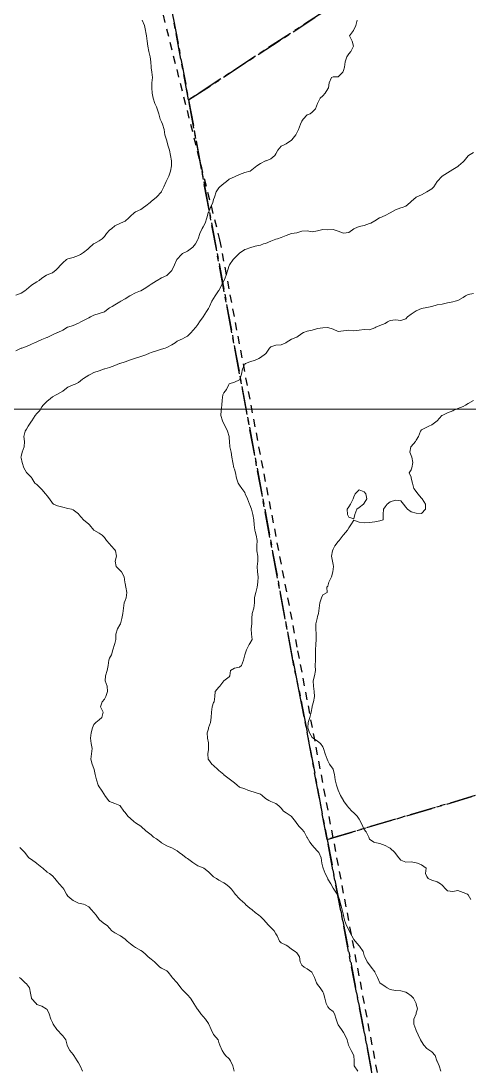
# Model space of a CAD drawing. Header units: centimetres. Extents: x 0 to 642158, y -847 to 649707.
# Drawn here: x 617193.7 to 617236.8, y 621124.2 to 621224.7 of the extents above; entities that cross this region are included whole.
import ezdxf

# ---------------------------------------------------------------- set-up
doc = ezdxf.new("R2010")
doc.units = ezdxf.units.CM
doc.header["$MEASUREMENT"] = 0
doc.linetypes.add('CENTERX2', pattern=[4, 2.5, -0.5, 0.5, -0.5])
doc.linetypes.add('JIS_02_0.7', pattern=[1.35, 0.75, -0.6])
for name, color, linetype, lineweight in [('MEV_grille', 254, 'Continuous', 9), ('WAL_parcellaire agricole', 7, 'JIS_02_0.7', 25), ('WAL_topographie 0.5', 253, 'Continuous', 20)]:
    doc.layers.add(name, color=color, linetype=linetype, lineweight=lineweight)
doc.layers.add('SPW_parcellaire cadastral', color=7, linetype='CENTERX2', lineweight=25, true_color=0xff0542)
picture_1 = doc.add_image_def('image2.png', size_in_pixel=(6614, 11023))

# ---------------------------------------------------------------- blocks, each defined once
blk = doc.blocks.new('*U114')
at = {"layer": 'MEV_grille', "transparency": 33554687}
blk.add_lwpolyline([(-1338.46, 0), (1338.46, 0)], dxfattribs=at)
blk = doc.blocks.new('*U115')
at = {"layer": 'MEV_grille', "color": 0, "linetype": 'ByBlock', "lineweight": -2, "transparency": 16777216}
blk.add_blockref('*U114', (0, -1200), dxfattribs=at)

msp = doc.modelspace()

# ---------------------------------------------------------------- linework, layer by layer
at = {"layer": 'SPW_parcellaire cadastral'}
for points in [[(617266.54, 621254.09), (617209.85, 621217.09), (617206.18, 621236.78), (617201.03, 621235.28), (617174.8, 621303.6), (617213.29, 621327.34), (617229.94, 621337.61), (617230.61, 621336.03), (617231.98, 621333.56), (617234.58, 621327.94), (617236.53, 621323.41), (617238.64, 621318.53), (617240.95, 621313.19), (617243.61, 621306.97), (617245.89, 621301.72), (617248.42, 621295.68), (617251.86, 621287.89), (617256.12, 621278.01), (617261, 621266.72), (617264.79, 621257.92), (617266.54, 621254.09)], [(617298.78, 621168.38), (617223.17, 621146.02), (617220.78, 621158.79), (617219.87, 621163.25), (617209.85, 621217.09), (617266.54, 621254.09), (617269.99, 621246.43), (617276.6, 621231.71), (617279.72, 621224.78), (617283.83, 621215.64), (617291.01, 621198.59), (617292.35, 621195.41), (617296.22, 621180.34), (617297.03, 621177.19), (617297.82, 621174.31), (617298.78, 621168.38)], [(617241.27, 621070.32), (617169.57, 621047.43), (617166.89, 621049.21), (617162.69, 621066.4), (617160.38, 621076.83), (617156.84, 621097.39), (617148.68, 621109.26), (617140.29, 621148.37), (617133.73, 621215.69), (617201.03, 621235.28), (617206.18, 621236.78), (617209.85, 621217.09), (617219.87, 621163.25), (617220.78, 621158.79), (617223.17, 621146.02), (617230.54, 621107.75), (617231.47, 621096.83), (617231.83, 621092.07), (617237.43, 621089.62), (617241.27, 621070.32)], [(617237.43, 621089.62), (617231.83, 621092.07), (617231.47, 621096.83), (617230.54, 621107.75), (617223.17, 621146.02), (617298.78, 621168.38)]]:
    msp.add_lwpolyline(points, dxfattribs=at)
at = {"layer": 'WAL_parcellaire agricole'}
msp.add_lwpolyline([(617235.84, 621089.92), (617230.84, 621089.92), (617187.85, 621087.91), (617168.85, 621086.91), (617161.85, 621088.91), (617149.84, 621102.91), (617144.84, 621113.91), (617141.84, 621136.91), (617134.83, 621213.9), (617205.08, 621234.41), (617212.83, 621203.66), (617217.08, 621181.16), (617220.34, 621164.16), (617230.84, 621108.42), (617235.84, 621089.92)], dxfattribs=at)
at = {"layer": 'WAL_topographie 0.5'}
for points in [[(617226.06, 621224.75), (617225.94, 621224.25), (617225.75, 621223.82), (617225.72, 621223.75), (617225.31, 621223.25), (617225.58, 621222.75), (617225.71, 621222.25), (617225.44, 621221.75), (617225.25, 621221.51), (617225.08, 621221.25), (617224.91, 621220.75), (617224.86, 621220.25), (617224.75, 621219.91), (617224.68, 621219.75), (617224.25, 621219.32), (617223.75, 621219.32), (617223.58, 621219.25), (617223.36, 621218.75), (617223.31, 621218.25), (617223.25, 621218.15), (617222.99, 621217.75), (617222.75, 621217.49), (617222.49, 621217.25), (617222.25, 621216.75), (617222.25, 621216.75), (617222.07, 621216.25), (617221.75, 621215.93), (617221.53, 621215.75), (617221.25, 621215.67), (617220.86, 621215.25), (617220.75, 621215.04), (617220.62, 621214.75), (617220.41, 621214.25), (617220.25, 621213.93), (617220.15, 621213.75), (617219.78, 621213.25), (617219.75, 621213.22), (617219.25, 621212.87), (617218.97, 621212.75), (617218.75, 621212.65), (617218.42, 621212.25), (617218.25, 621211.92), (617218.15, 621211.75), (617217.75, 621211.43), (617217.3, 621211.25), (617217.25, 621211.23), (617216.75, 621210.99), (617216.4, 621210.75), (617216.25, 621210.62), (617215.77, 621210.25), (617215.75, 621210.24), (617215.25, 621210.11), (617214.75, 621209.92), (617214.38, 621209.75), (617214.25, 621209.71), (617213.75, 621209.48), (617213.49, 621209.25), (617213.25, 621209.06), (617212.86, 621208.75), (617212.75, 621208.66), (617212.51, 621208.25), (617212.33, 621207.75), (617212.25, 621207.51), (617212.17, 621207.25), (617211.95, 621206.75), (617211.75, 621206.27), (617211.74, 621206.25), (617211.59, 621205.75), (617211.43, 621205.25), (617211.25, 621204.89), (617211.17, 621204.75), (617210.94, 621204.25), (617210.78, 621203.75), (617210.75, 621203.69), (617210.5, 621203.25), (617210.25, 621202.95), (617210.01, 621202.75), (617209.75, 621202.57), (617209.25, 621202.32), (617209.18, 621202.25), (617208.75, 621201.8), (617208.73, 621201.75), (617208.51, 621201.25), (617208.28, 621200.75), (617208.25, 621200.69), (617207.79, 621200.25), (617207.75, 621200.23), (617207.25, 621200), (617206.83, 621199.75), (617206.75, 621199.7), (617206.25, 621199.38), (617206.07, 621199.25), (617205.75, 621199.04), (617205.25, 621198.76), (617205.23, 621198.75), (617204.75, 621198.55), (617204.25, 621198.29), (617204.19, 621198.25), (617203.75, 621197.99), (617203.33, 621197.75), (617203.25, 621197.7), (617202.75, 621197.41), (617202.49, 621197.25), (617202.25, 621197.1), (617201.79, 621196.75), (617201.75, 621196.73), (617201.25, 621196.56), (617200.75, 621196.4), (617200.42, 621196.25), (617200.25, 621196.16), (617199.75, 621195.91), (617199.48, 621195.75), (617199.25, 621195.63), (617198.75, 621195.41), (617198.25, 621195.26), (617198.22, 621195.25), (617197.75, 621194.98), (617197.28, 621194.75), (617197.25, 621194.74), (617196.75, 621194.51), (617196.25, 621194.26), (617196.22, 621194.25), (617195.75, 621194.06), (617195.25, 621193.83), (617195.04, 621193.75), (617194.75, 621193.62), (617194.25, 621193.4), (617193.81, 621193.25), (617193.75, 621193.23), (617193.25, 621192.97)], [(617205.4, 621224.75), (617205.6, 621224.25), (617205.72, 621223.75), (617205.75, 621223.56), (617205.8, 621223.25), (617205.86, 621222.75), (617205.94, 621222.25), (617206.03, 621221.75), (617206.15, 621221.25), (617206.21, 621220.75), (617206.24, 621220.25), (617206.25, 621220.19), (617206.32, 621219.75), (617206.37, 621219.25), (617206.33, 621218.75), (617206.3, 621218.25), (617206.36, 621217.75), (617206.45, 621217.25), (617206.59, 621216.75), (617206.75, 621216.44), (617206.83, 621216.25), (617206.99, 621215.75), (617207.13, 621215.25), (617207.25, 621214.98), (617207.34, 621214.75), (617207.49, 621214.25), (617207.58, 621213.75), (617207.72, 621213.25), (617207.75, 621213.16), (617207.87, 621212.75), (617208, 621212.25), (617208.12, 621211.75), (617208.22, 621211.25), (617208.21, 621210.75), (617208.11, 621210.25), (617207.94, 621209.75), (617207.75, 621209.37), (617207.68, 621209.25), (617207.47, 621208.75), (617207.25, 621208.28), (617207.23, 621208.25), (617206.75, 621207.75), (617206.75, 621207.75), (617206.25, 621207.34), (617206.14, 621207.25), (617205.75, 621206.92), (617205.53, 621206.75), (617205.25, 621206.55), (617204.75, 621206.33), (617204.63, 621206.25), (617204.25, 621205.92), (617204.11, 621205.75), (617203.75, 621205.45), (617203.31, 621205.25), (617203.25, 621205.22), (617202.75, 621204.99), (617202.47, 621204.75), (617202.25, 621204.57), (617201.96, 621204.25), (617201.75, 621203.96), (617201.53, 621203.75), (617201.25, 621203.55), (617200.75, 621203.27), (617200.72, 621203.25), (617200.25, 621202.83), (617200.16, 621202.75), (617199.75, 621202.44), (617199.46, 621202.25), (617199.25, 621202.13), (617198.75, 621201.95), (617198.25, 621201.83), (617198.11, 621201.75), (617197.75, 621201.45), (617197.55, 621201.25), (617197.25, 621200.89), (617197.1, 621200.75), (617196.75, 621200.48), (617196.25, 621200.28), (617196.2, 621200.25), (617195.75, 621199.97), (617195.47, 621199.75), (617195.25, 621199.6), (617194.75, 621199.28), (617194.72, 621199.25), (617194.25, 621198.86), (617194.1, 621198.75), (617193.75, 621198.52), (617193.25, 621198.34)], [(617237.25, 621212.03), (617236.78, 621211.75), (617236.75, 621211.73), (617236.35, 621211.25), (617236.25, 621211.13), (617235.81, 621210.75), (617235.75, 621210.7), (617235.25, 621210.42), (617235, 621210.25), (617234.75, 621210.1), (617234.25, 621209.76), (617234.23, 621209.75), (617233.75, 621209.25), (617233.75, 621209.25), (617233.44, 621208.75), (617233.25, 621208.54), (617232.75, 621208.25), (617232.75, 621208.25), (617232.25, 621207.97), (617231.75, 621207.75), (617231.75, 621207.75), (617231.25, 621207.32), (617231.17, 621207.25), (617230.75, 621206.87), (617230.4, 621206.75), (617230.25, 621206.71), (617229.75, 621206.53), (617229.25, 621206.25), (617229.25, 621206.25), (617228.75, 621206), (617228.25, 621205.76), (617228.22, 621205.75), (617227.75, 621205.48), (617227.38, 621205.25), (617227.25, 621205.21), (617226.75, 621205.01), (617226.25, 621204.92), (617225.82, 621204.75), (617225.75, 621204.72), (617225.25, 621204.35), (617224.75, 621204.28), (617224.25, 621204.47), (617223.75, 621204.63), (617223.25, 621204.62), (617222.75, 621204.63), (617222.25, 621204.5), (617221.75, 621204.42), (617221.25, 621204.52), (617220.75, 621204.48), (617220.25, 621204.33), (617219.75, 621204.25), (617219.75, 621204.25), (617219.25, 621204.07), (617218.75, 621203.88), (617218.4, 621203.75), (617218.25, 621203.7), (617217.75, 621203.53), (617217.25, 621203.31), (617217.05, 621203.25), (617216.75, 621203.14), (617216.25, 621203.05), (617215.75, 621202.88), (617215.38, 621202.75), (617215.25, 621202.71), (617214.75, 621202.38), (617214.62, 621202.25), (617214.25, 621201.89), (617214.13, 621201.75), (617213.78, 621201.25), (617213.75, 621201.17), (617213.64, 621200.75), (617213.46, 621200.25), (617213.26, 621199.75), (617213.25, 621199.73), (617213.01, 621199.25), (617212.75, 621198.77), (617212.74, 621198.75), (617212.4, 621198.25), (617212.25, 621198.02), (617212.1, 621197.75), (617211.86, 621197.25), (617211.75, 621197.05), (617211.57, 621196.75), (617211.26, 621196.25), (617211.25, 621196.24), (617210.91, 621195.75), (617210.75, 621195.51), (617210.54, 621195.25), (617210.25, 621194.92), (617210.11, 621194.75), (617209.75, 621194.39), (617209.49, 621194.25), (617209.25, 621194.14), (617208.75, 621193.9), (617208.55, 621193.75), (617208.25, 621193.55), (617207.75, 621193.31), (617207.59, 621193.25), (617207.25, 621193.14), (617206.75, 621192.99), (617206.25, 621192.82), (617206.08, 621192.75), (617205.75, 621192.59), (617205.25, 621192.43), (617204.75, 621192.28), (617204.66, 621192.25), (617204.25, 621192.1), (617203.75, 621191.93), (617203.25, 621191.76), (617203.22, 621191.75), (617202.75, 621191.56), (617202.25, 621191.39), (617201.78, 621191.25), (617201.75, 621191.24), (617201.25, 621191.07), (617200.75, 621190.89), (617200.44, 621190.75), (617200.25, 621190.65), (617199.75, 621190.33), (617199.64, 621190.25), (617199.25, 621189.93), (617198.87, 621189.75), (617198.75, 621189.7), (617198.25, 621189.5), (617197.94, 621189.25), (617197.75, 621189.1), (617197.25, 621188.82), (617197.1, 621188.75), (617196.75, 621188.56), (617196.39, 621188.25), (617196.25, 621188.13), (617195.85, 621187.75), (617195.75, 621187.59), (617195.54, 621187.25), (617195.25, 621186.95), (617195.09, 621186.75), (617194.77, 621186.25), (617194.75, 621186.22), (617194.43, 621185.75), (617194.25, 621185.46), (617194.13, 621185.25), (617194.01, 621184.75), (617194.06, 621184.25), (617194.05, 621183.75), (617193.84, 621183.25), (617193.75, 621182.81), (617193.73, 621182.75), (617193.75, 621182.69), (617193.86, 621182.25), (617194.01, 621181.75), (617194.25, 621181.3), (617194.3, 621181.25), (617194.75, 621180.8), (617194.79, 621180.75), (617195.06, 621180.25), (617195.25, 621180.14), (617195.65, 621179.75), (617195.75, 621179.66), (617196.09, 621179.25), (617196.25, 621179.04), (617196.48, 621178.75), (617196.75, 621178.33), (617196.86, 621178.25), (617197.25, 621178.08), (617197.75, 621177.94), (617198.25, 621177.83), (617198.58, 621177.75), (617198.75, 621177.7), (617199.25, 621177.32), (617199.31, 621177.25), (617199.73, 621176.75), (617199.75, 621176.73), (617200.25, 621176.32), (617200.32, 621176.25), (617200.73, 621175.75), (617200.75, 621175.74), (617201.25, 621175.46), (617201.55, 621175.25), (617201.75, 621175.03), (617201.95, 621174.75), (617202.25, 621174.42), (617202.42, 621174.25), (617202.75, 621173.85), (617202.82, 621173.75), (617202.91, 621173.25), (617202.79, 621172.75), (617202.88, 621172.25), (617203.25, 621171.91), (617203.39, 621171.75), (617203.64, 621171.25), (617203.72, 621170.75), (617203.75, 621170.62), (617203.82, 621170.25), (617203.9, 621169.75), (617203.84, 621169.25), (617203.75, 621168.99), (617203.64, 621168.75), (617203.59, 621168.25), (617203.54, 621167.75), (617203.42, 621167.25), (617203.29, 621166.75), (617203.25, 621166.63), (617203.02, 621166.25), (617202.84, 621165.75), (617202.86, 621165.25), (617202.75, 621164.85), (617202.73, 621164.75), (617202.58, 621164.25), (617202.43, 621163.75), (617202.25, 621163.44), (617202.19, 621163.25), (617202.1, 621162.75), (617202.03, 621162.25), (617201.86, 621161.75), (617201.84, 621161.25), (617202.03, 621160.75), (617202.05, 621160.25), (617201.88, 621159.75), (617201.75, 621159.49), (617201.53, 621159.25), (617201.37, 621158.75), (617201.64, 621158.25), (617201.51, 621157.75), (617201.25, 621157.51), (617200.92, 621157.25), (617200.75, 621157.06), (617200.6, 621156.75), (617200.48, 621156.25), (617200.41, 621155.75), (617200.49, 621155.25), (617200.59, 621154.75), (617200.52, 621154.25), (617200.46, 621153.75), (617200.58, 621153.25), (617200.75, 621152.84), (617200.77, 621152.75), (617200.88, 621152.25), (617200.99, 621151.75), (617201.15, 621151.25), (617201.25, 621151.07), (617201.48, 621150.75), (617201.75, 621150.32), (617201.8, 621150.25), (617202.16, 621149.75), (617202.25, 621149.67), (617202.75, 621149.47), (617203.25, 621149.27), (617203.26, 621149.25), (617203.62, 621148.75), (617203.75, 621148.6), (617204.02, 621148.25), (617204.25, 621148.03), (617204.59, 621147.75), (617204.75, 621147.6), (617205.25, 621147.28), (617205.29, 621147.25), (617205.75, 621146.86), (617205.88, 621146.75), (617206.25, 621146.47), (617206.49, 621146.25), (617206.75, 621146.08), (617207.17, 621145.75), (617207.25, 621145.68), (617207.75, 621145.42), (617208.14, 621145.25), (617208.25, 621145.2), (617208.75, 621144.91), (617208.96, 621144.75), (617209.25, 621144.53), (617209.63, 621144.25), (617209.75, 621144.18), (617210.25, 621143.81), (617210.35, 621143.75), (617210.75, 621143.49), (617211.25, 621143.3), (617211.33, 621143.25), (617211.75, 621142.91), (617211.91, 621142.75), (617212.25, 621142.42), (617212.52, 621142.25), (617212.75, 621142.09), (617213.25, 621141.84), (617213.41, 621141.75), (617213.75, 621141.47), (617213.98, 621141.25), (617214.25, 621140.85), (617214.33, 621140.75), (617214.75, 621140.31), (617214.82, 621140.25), (617215.25, 621139.87), (617215.37, 621139.75), (617215.75, 621139.43), (617215.96, 621139.25), (617216.25, 621139.01), (617216.59, 621138.75), (617216.75, 621138.61), (617217.11, 621138.25), (617217.25, 621138.09), (617217.56, 621137.75), (617217.75, 621137.57), (617218.08, 621137.25), (617218.25, 621136.96), (617218.38, 621136.75), (617218.58, 621136.25), (617218.75, 621136.09), (617219.25, 621135.85), (617219.38, 621135.75), (617219.75, 621135.48), (617220.11, 621135.25), (617220.25, 621135.12), (617220.51, 621134.75), (617220.58, 621134.25), (617220.75, 621133.94), (617220.96, 621133.75), (617221.25, 621133.59), (617221.69, 621133.25), (617221.75, 621133.19), (617221.96, 621132.75), (617222.15, 621132.25), (617222.25, 621132.07), (617222.51, 621131.75), (617222.75, 621131.37), (617222.82, 621131.25), (617222.95, 621130.75), (617223.09, 621130.25), (617223.25, 621129.92), (617223.4, 621129.75), (617223.75, 621129.47), (617223.89, 621129.25), (617224.04, 621128.75), (617224.21, 621128.25), (617224.25, 621128.19), (617224.54, 621127.75), (617224.75, 621127.46), (617224.89, 621127.25), (617225.1, 621126.75), (617225.22, 621126.25), (617225.25, 621126.17), (617225.49, 621125.75), (617225.75, 621125.25), (617225.75, 621125.25), (617225.77, 621124.75), (617225.77, 621124.25), (617226.14, 621123.75)], [(617237.25, 621198.49), (617236.75, 621198.4), (617236.47, 621198.25), (617236.25, 621198.11), (617235.75, 621197.81), (617235.5, 621197.75), (617235.25, 621197.69), (617234.75, 621197.58), (617234.25, 621197.47), (617233.75, 621197.39), (617233.25, 621197.25), (617233.25, 621197.25), (617232.75, 621197.15), (617232.25, 621197.05), (617231.75, 621196.81), (617231.65, 621196.75), (617231.25, 621196.51), (617230.9, 621196.25), (617230.75, 621196.06), (617230.25, 621195.9), (617229.75, 621195.95), (617229.25, 621195.88), (617228.97, 621195.75), (617228.75, 621195.62), (617228.25, 621195.41), (617227.85, 621195.25), (617227.75, 621195.2), (617227.25, 621195.01), (617226.75, 621195.02), (617226.25, 621194.95), (617225.75, 621194.9), (617225.25, 621194.97), (617224.75, 621194.9), (617224.25, 621194.85), (617223.75, 621195.07), (617223.25, 621195.22), (617222.75, 621195.2), (617222.25, 621195.13), (617221.75, 621194.98), (617221.25, 621194.88), (617220.89, 621194.75), (617220.75, 621194.66), (617220.25, 621194.3), (617220.15, 621194.25), (617219.75, 621194.1), (617219.25, 621193.77), (617219.2, 621193.75), (617218.75, 621193.54), (617218.25, 621193.51), (617217.75, 621193.36), (617217.64, 621193.25), (617217.31, 621192.75), (617217.25, 621192.68), (617216.75, 621192.33), (617216.59, 621192.25), (617216.25, 621192.08), (617215.75, 621191.93), (617215.31, 621191.75), (617215.25, 621191.71), (617215.04, 621191.25), (617214.95, 621190.75), (617214.79, 621190.25), (617214.75, 621190.19), (617214.25, 621189.97), (617213.75, 621189.81), (617213.72, 621189.75), (617213.5, 621189.25), (617213.25, 621188.94), (617213.15, 621188.75), (617213.07, 621188.25), (617213.04, 621187.75), (617212.97, 621187.25), (617212.95, 621186.75), (617213.11, 621186.25), (617213.25, 621185.97), (617213.36, 621185.75), (617213.6, 621185.25), (617213.74, 621184.75), (617213.75, 621184.62), (617213.78, 621184.25), (617213.83, 621183.75), (617213.94, 621183.25), (617214.02, 621182.75), (617214.09, 621182.25), (617214.21, 621181.75), (617214.25, 621181.62), (617214.36, 621181.25), (617214.46, 621180.75), (617214.63, 621180.25), (617214.75, 621180.08), (617214.97, 621179.75), (617215.25, 621179.35), (617215.3, 621179.25), (617215.51, 621178.75), (617215.72, 621178.25), (617215.75, 621178.17), (617215.89, 621177.75), (617216.03, 621177.25), (617216.14, 621176.75), (617216.17, 621176.25), (617216.22, 621175.75), (617216.25, 621175.62), (617216.35, 621175.25), (617216.44, 621174.75), (617216.4, 621174.25), (617216.41, 621173.75), (617216.51, 621173.25), (617216.51, 621172.75), (617216.45, 621172.25), (617216.48, 621171.75), (617216.55, 621171.25), (617216.52, 621170.75), (617216.46, 621170.25), (617216.32, 621169.75), (617216.25, 621169.54), (617216.19, 621169.25), (617216.18, 621168.75), (617216.11, 621168.25), (617215.96, 621167.75), (617215.93, 621167.25), (617215.94, 621166.75), (617215.86, 621166.25), (617215.91, 621165.75), (617215.95, 621165.25), (617215.75, 621164.85), (617215.69, 621164.75), (617215.41, 621164.25), (617215.25, 621163.75), (617215.25, 621163.75), (617215.12, 621163.25), (617214.95, 621162.75), (617214.75, 621162.58), (617214.25, 621162.47), (617213.89, 621162.25), (617213.83, 621161.75), (617213.75, 621161.66), (617213.25, 621161.25), (617213.25, 621161.25), (617212.85, 621160.75), (617212.75, 621160.64), (617212.4, 621160.25), (617212.38, 621159.75), (617212.3, 621159.25), (617212.25, 621159.17), (617212.11, 621158.75), (617212.04, 621158.25), (617212.03, 621157.75), (617211.95, 621157.25), (617211.78, 621156.75), (617211.75, 621156.66), (617211.64, 621156.25), (617211.67, 621155.75), (617211.75, 621155.31), (617211.76, 621155.25), (617211.76, 621154.75), (617211.75, 621154.67), (617211.69, 621154.25), (617211.73, 621153.75), (617211.75, 621153.7), (617212.1, 621153.25), (617212.25, 621153.13), (617212.65, 621152.75), (617212.75, 621152.65), (617213.23, 621152.25), (617213.25, 621152.23), (617213.75, 621151.84), (617213.88, 621151.75), (617214.25, 621151.47), (617214.53, 621151.25), (617214.75, 621151.03), (617215.25, 621150.87), (617215.54, 621150.75), (617215.75, 621150.69), (617216.25, 621150.52), (617216.75, 621150.38), (617216.93, 621150.25), (617217.25, 621149.96), (617217.57, 621149.75), (617217.75, 621149.65), (617218.25, 621149.46), (617218.52, 621149.25), (617218.75, 621149.02), (617218.99, 621148.75), (617219.25, 621148.58), (617219.73, 621148.25), (617219.75, 621148.24), (617220.12, 621147.75), (617220.25, 621147.55), (617220.48, 621147.25), (617220.75, 621147.02), (617220.98, 621146.75), (617221.23, 621146.25), (617221.25, 621146.22), (617221.52, 621145.75), (617221.75, 621145.46), (617221.93, 621145.25), (617222.25, 621144.89), (617222.39, 621144.75), (617222.61, 621144.25), (617222.65, 621143.75), (617222.75, 621143.37), (617222.78, 621143.25), (617222.98, 621142.75), (617223.23, 621142.25), (617223.25, 621142.2), (617223.52, 621141.75), (617223.75, 621141.34), (617223.81, 621141.25), (617224.15, 621140.75), (617224.25, 621140.57), (617224.36, 621140.25), (617224.49, 621139.75), (617224.62, 621139.25), (617224.74, 621138.75), (617224.75, 621138.72), (617224.84, 621138.25), (617225.03, 621137.75), (617225.25, 621137.33), (617225.28, 621137.25), (617225.56, 621136.75), (617225.75, 621136.41), (617225.87, 621136.25), (617226.25, 621135.78), (617226.29, 621135.75), (617226.65, 621135.25), (617226.75, 621134.88), (617226.81, 621134.75), (617227.02, 621134.25), (617227.25, 621133.98), (617227.42, 621133.75), (617227.75, 621133.28), (617227.77, 621133.25), (617228.03, 621132.75), (617228.23, 621132.25), (617228.25, 621132.23), (617228.75, 621131.89), (617228.96, 621131.75), (617229.25, 621131.59), (617229.75, 621131.49), (617230.25, 621131.48), (617230.75, 621131.35), (617230.91, 621131.25), (617231.25, 621130.99), (617231.49, 621130.75), (617231.74, 621130.25), (617231.75, 621130.19), (617231.85, 621129.75), (617231.75, 621129.35), (617231.73, 621129.25), (617231.52, 621128.75), (617231.51, 621128.25), (617231.72, 621127.75), (617231.75, 621127.67), (617231.92, 621127.25), (617232.14, 621126.75), (617232.25, 621126.59), (617232.48, 621126.25), (617232.75, 621125.92), (617233.05, 621125.75), (617233.25, 621125.62), (617233.57, 621125.25), (617233.72, 621124.75), (617233.75, 621124.7), (617233.94, 621124.25), (617234.11, 621123.75)], [(617237.25, 621188.19), (617236.75, 621187.92), (617236.49, 621187.75), (617236.25, 621187.62), (617235.75, 621187.45), (617235.3, 621187.25), (617235.25, 621187.22), (617234.75, 621187.01), (617234.25, 621186.77), (617234.22, 621186.75), (617233.75, 621186.25), (617233.75, 621186.25), (617233.25, 621185.87), (617232.95, 621185.75), (617232.75, 621185.65), (617232.25, 621185.4), (617232.14, 621185.25), (617231.96, 621184.75), (617231.75, 621184.38), (617231.67, 621184.25), (617231.25, 621183.77), (617231.23, 621183.75), (617231.14, 621183.25), (617231.25, 621182.92), (617231.31, 621182.75), (617231.41, 621182.25), (617231.32, 621181.75), (617231.25, 621181.53), (617231.06, 621181.25), (617231.25, 621180.83), (617231.26, 621180.75), (617231.4, 621180.25), (617231.52, 621179.75), (617231.75, 621179.47), (617231.89, 621179.25), (617232.25, 621178.82), (617232.3, 621178.75), (617232.62, 621178.25), (617232.64, 621177.75), (617232.25, 621177.34), (617231.75, 621177.39), (617231.25, 621177.52), (617230.89, 621177.75), (617230.75, 621177.95), (617230.52, 621178.25), (617230.25, 621178.55), (617229.75, 621178.62), (617229.25, 621178.47), (617228.95, 621178.25), (617228.75, 621177.97), (617228.6, 621177.75), (617228.56, 621177.25), (617228.55, 621176.75), (617228.25, 621176.65), (617227.75, 621176.53), (617227.25, 621176.47), (617226.75, 621176.46), (617226.25, 621176.52), (617225.75, 621176.69), (617225.44, 621176.25), (617225.25, 621175.97), (617225.14, 621175.75), (617224.75, 621175.28), (617224.73, 621175.25), (617224.34, 621174.75), (617224.25, 621174.64), (617223.91, 621174.25), (617223.75, 621173.93), (617223.68, 621173.75), (617223.6, 621173.25), (617223.69, 621172.75), (617223.75, 621172.45), (617223.79, 621172.25), (617223.75, 621172), (617223.72, 621171.75), (617223.58, 621171.25), (617223.35, 621170.75), (617223.25, 621170.37), (617223.16, 621170.25), (617223.18, 621169.75), (617222.75, 621169.52), (617222.63, 621169.25), (617222.46, 621168.75), (617222.4, 621168.25), (617222.34, 621167.75), (617222.25, 621167.43), (617222.21, 621167.25), (617222.1, 621166.75), (617222.08, 621166.25), (617222.11, 621165.75), (617222.12, 621165.25), (617222.08, 621164.75), (617222.05, 621164.25), (617222.06, 621163.75), (617222.04, 621163.25), (617222.03, 621162.75), (617222.04, 621162.25), (617221.95, 621161.75), (617221.84, 621161.25), (617221.85, 621160.75), (617221.93, 621160.25), (617221.96, 621159.75), (617221.86, 621159.25), (617221.75, 621158.84), (617221.73, 621158.75), (617221.64, 621158.25), (617221.5, 621157.75), (617221.34, 621157.25), (617221.31, 621156.75), (617221.47, 621156.25), (617221.75, 621155.82), (617221.83, 621155.75), (617222.25, 621155.47), (617222.54, 621155.25), (617222.75, 621154.91), (617222.81, 621154.75), (617222.98, 621154.25), (617223.17, 621153.75), (617223.25, 621153.57), (617223.41, 621153.25), (617223.75, 621152.78), (617223.77, 621152.75), (617223.88, 621152.25), (617223.96, 621151.75), (617224.08, 621151.25), (617224.24, 621150.75), (617224.25, 621150.74), (617224.47, 621150.25), (617224.74, 621149.75), (617224.75, 621149.72), (617225.11, 621149.25), (617225.25, 621149.06), (617225.55, 621148.75), (617225.75, 621148.57), (617226.05, 621148.25), (617226.25, 621147.98), (617226.37, 621147.75), (617226.62, 621147.25), (617226.75, 621146.99), (617226.94, 621146.75), (617227.18, 621146.25), (617227.25, 621146.06), (617227.67, 621145.75), (617227.75, 621145.71), (617228.25, 621145.62), (617228.75, 621145.44), (617229.12, 621145.25), (617229.25, 621145.17), (617229.69, 621144.75), (617229.75, 621144.68), (617230.06, 621144.25), (617230.25, 621144.02), (617230.75, 621143.84), (617231.25, 621143.86), (617231.75, 621143.77), (617231.85, 621143.75), (617232.25, 621143.58), (617232.69, 621143.25), (617232.63, 621142.75), (617232.75, 621142.47), (617232.89, 621142.25), (617233.25, 621142.09), (617233.75, 621141.93), (617234.09, 621141.75), (617234.25, 621141.63), (617234.59, 621141.25), (617234.75, 621141.07), (617235.25, 621141.02), (617235.75, 621141.11), (617236.25, 621140.92), (617236.68, 621140.75), (617236.75, 621140.7), (617237.01, 621140.25)], [(617225.75, 621176.82), (617225.83, 621177.25), (617226.04, 621177.75), (617226.25, 621177.93), (617226.66, 621178.25), (617226.75, 621178.35), (617226.99, 621178.75), (617226.91, 621179.25), (617226.75, 621179.44), (617226.25, 621179.61), (617225.86, 621179.25), (617225.75, 621178.96), (617225.68, 621178.75), (617225.42, 621178.25), (617225.25, 621177.97), (617225.1, 621177.75), (617225.12, 621177.25), (617225.25, 621177), (617225.75, 621176.82)], [(617193.62, 621145.25), (617193.75, 621145.13), (617194.09, 621144.75), (617194.25, 621144.53), (617194.49, 621144.25), (617194.75, 621144.08), (617195.21, 621143.75), (617195.25, 621143.72), (617195.75, 621143.32), (617195.84, 621143.25), (617196.25, 621142.88), (617196.46, 621142.75), (617196.75, 621142.52), (617196.98, 621142.25), (617197.25, 621141.95), (617197.41, 621141.75), (617197.75, 621141.37), (617197.84, 621141.25), (617198.12, 621140.75), (617198.25, 621140.58), (617198.62, 621140.25), (617198.75, 621140.15), (617199.25, 621139.91), (617199.75, 621139.81), (617199.9, 621139.75), (617200.25, 621139.54), (617200.52, 621139.25), (617200.75, 621139.01), (617200.97, 621138.75), (617201.25, 621138.31), (617201.32, 621138.25), (617201.75, 621137.92), (617202.01, 621137.75), (617202.25, 621137.49), (617202.46, 621137.25), (617202.75, 621137.05), (617203.25, 621136.79), (617203.3, 621136.75), (617203.75, 621136.44), (617203.95, 621136.25), (617204.25, 621135.98), (617204.56, 621135.75), (617204.75, 621135.62), (617205.25, 621135.34), (617205.41, 621135.25), (617205.75, 621134.95), (617205.96, 621134.75), (617206.25, 621134.52), (617206.58, 621134.25), (617206.75, 621134.06), (617207.09, 621133.75), (617207.25, 621133.66), (617207.75, 621133.39), (617207.89, 621133.25), (617208.25, 621132.8), (617208.28, 621132.75), (617208.75, 621132.25), (617208.75, 621132.25), (617209.12, 621131.75), (617209.25, 621131.57), (617209.57, 621131.25), (617209.75, 621131.1), (617210.03, 621130.75), (617210.25, 621130.4), (617210.34, 621130.25), (617210.68, 621129.75), (617210.75, 621129.66), (617211.03, 621129.25), (617211.25, 621128.99), (617211.49, 621128.75), (617211.75, 621128.33), (617211.81, 621128.25), (617212.01, 621127.75), (617212.25, 621127.28), (617212.28, 621127.25), (617212.68, 621126.75), (617212.75, 621126.5), (617212.86, 621126.25), (617213.09, 621125.75), (617213.25, 621125.48), (617213.4, 621125.25), (617213.75, 621124.93), (617213.88, 621124.75), (617214.11, 621124.25), (617214.22, 621123.75)], [(617193.59, 621132.75), (617193.75, 621132.61), (617194.13, 621132.25), (617194.25, 621132.14), (617194.55, 621131.75), (617194.65, 621131.25), (617194.74, 621130.75), (617194.75, 621130.73), (617195.19, 621130.25), (617195.25, 621130.17), (617195.75, 621130), (617196.14, 621129.75), (617196.25, 621129.66), (617196.43, 621129.25), (617196.6, 621128.75), (617196.75, 621128.41), (617196.84, 621128.25), (617197.19, 621127.75), (617197.25, 621127.68), (617197.66, 621127.25), (617197.75, 621127.13), (617198.03, 621126.75), (617198.17, 621126.25), (617198.25, 621126.09), (617198.43, 621125.75), (617198.75, 621125.34), (617198.8, 621125.25), (617199.13, 621124.75), (617199.25, 621124.55), (617199.43, 621124.25), (617199.66, 621123.75)]]:
    msp.add_lwpolyline(points, dxfattribs=at)

# ---------------------------------------------------------------- block references
at = {"layer": 'MEV_grille', "transparency": 33554687}
msp.add_blockref('*U115', (616669.48, 622387.38), dxfattribs=at)

# ---------------------------------------------------------------- pictures from other files: only their frames are drawn
image = msp.add_image(picture_1, insert=(616830.85, 620745.78), size_in_units=(429.47, 715.76), dxfattribs=dict(brightness=75))
image.dxf.flags = 7

doc.saveas('drawing.dxf')
